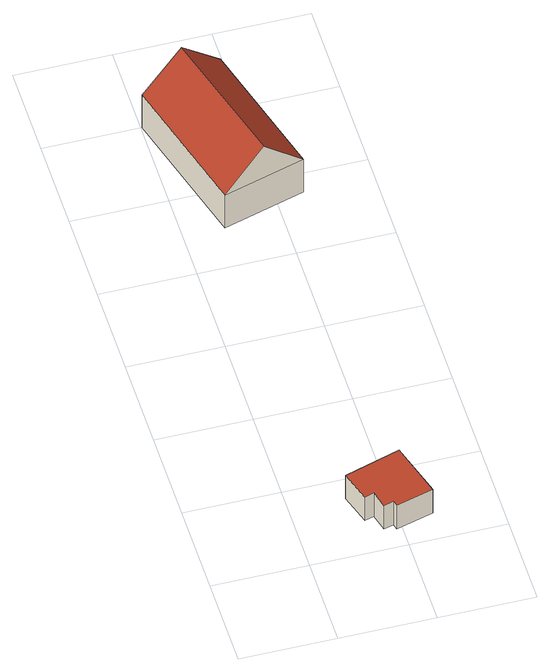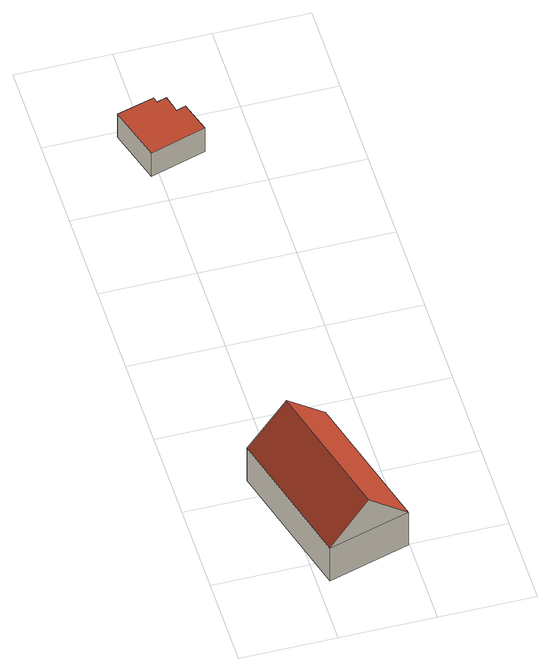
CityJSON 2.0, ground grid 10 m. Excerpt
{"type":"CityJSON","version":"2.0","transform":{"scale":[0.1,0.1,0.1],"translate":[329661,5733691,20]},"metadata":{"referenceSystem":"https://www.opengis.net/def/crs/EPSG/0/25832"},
"CityObjects":{
"building1":{"type":"Building","attributes":{"Geometrietyp2DReferenz":"3000","Gemeindeschluessel":"05170012","function":"31001_1313","roofType":"1000","measuredHeight":3.37},"address":[{"country":"Germany","locality":"Hamminkeln","thoroughfareNumber":"1","thoroughfareName":"Harderwycker Weg"}],"geometry":[{"type":"Solid","lod":"2","boundaries":[[[[0,1,2,3]],[[4,5,1,0]],[[6,7,5,4]],[[8,9,7,6]],[[10,11,9,8]],[[12,13,11,10]],[[14,15,13,12]],[[3,2,15,14]],[[12,10,8,6,4,0,3,14]],[[1,5,7,9,11,13,15,2]]]],"semantics":{"surfaces":[{"type":"WallSurface"},{"type":"RoofSurface"},{"type":"GroundSurface"}],"values":[[0,0,0,0,0,0,0,0,1,2]]}}]},
"building2":{"type":"Building","attributes":{"Geometrietyp2DReferenz":"3000","Gemeindeschluessel":"05170012","function":"31001_1010","roofType":"3100","measuredHeight":8.87},"address":[{"country":"Germany","locality":"Hamminkeln","thoroughfareNumber":"1","thoroughfareName":"Harderwycker Weg"}],"geometry":[{"type":"Solid","lod":"2","boundaries":[[[[16,17,18,19]],[[20,21,17,16]],[[22,23,21,20]],[[19,18,23,22]],[[16,24,20]],[[22,25,19]],[[19,25,24,16]],[[20,24,25,22]],[[17,21,23,18]]]],"semantics":{"surfaces":[{"type":"WallSurface"},{"type":"RoofSurface"},{"type":"GroundSurface"}],"values":[[0,0,0,0,0,0,1,1,2]]}}]}
},
"vertices":[
[78,12,57],[78,12,24],[88,15,24],[88,15,57],[73,31,57],[73,31,24],[63,28,57],[63,28,24],[53,61,57],[53,61,24],[112,79,57],[112,79,24],[129,20,57],[129,20,24],[90,9,57],[90,9,24],
[128,476,54],[128,476,8],[87,625,8],[87,625,54],[42,451,54],[42,451,8],[1,600,54],[1,600,8],[85,464,97],[44,612,97]
]}
